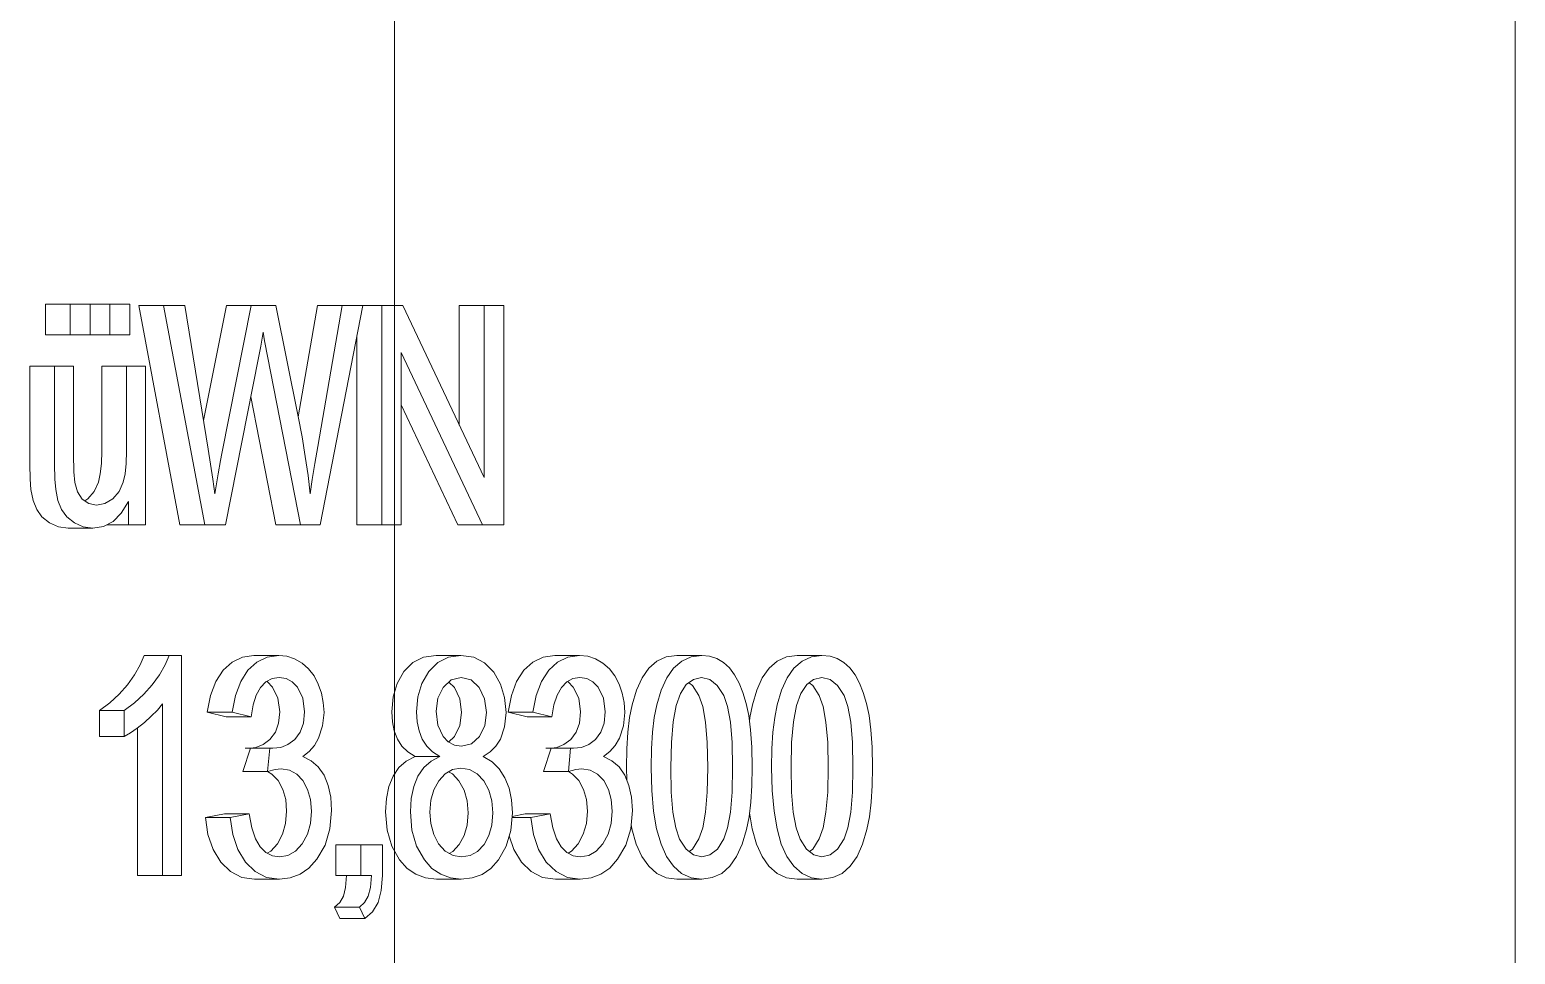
# Model space of a CAD drawing. Header units: metres. Extents: x -0.3 to 19.2, y -7 to 21.5.
# Drawn here: x -0.0027 to 0.1305, y 0.6715 to 0.7544 of the extents above; entities that cross this region are included whole.
import ezdxf

# ---------------------------------------------------------------- set-up
doc = ezdxf.new("R2010")
doc.units = ezdxf.units.M
doc.header["$MEASUREMENT"] = 0
for name, color, linetype in [('C_Schnitt C RB_1_110 Wand Aussen', 7, 'Continuous'), ('C_Schnitt C RB_1_840 Baulinien', 7, 'Continuous'), ('C_Schnitt C RB_1_910 Allgemein Lageplan Höhen', 7, 'Continuous')]:
    doc.layers.add(name, color=color, linetype=linetype)
doc.linetypes.add('Grenze Grundstück', pattern='A,0,[1,415_260415_PP_VA_RB_2_3 Schn C1.Shx,S=0.00031746,R=0,X=0,Y=0],-0.04,0', length=0.04)

msp = doc.modelspace()

# ---------------------------------------------------------------- linework, layer by layer
at = {"layer": 'C_Schnitt C RB_1_110 Wand Aussen', "color": 7, "linetype": 'Continuous', "lineweight": 18, "ltscale": 1000}
msp.add_line((0.13046, 2.67), (0.13046, -0.31), dxfattribs=at)
at = {"layer": 'C_Schnitt C RB_1_840 Baulinien', "color": 86, "linetype": 'Grenze Grundstück', "lineweight": 13, "ltscale": 1000, "true_color": 0x107f01}
msp.add_line((0.02998, -6.95), (0.02998, 5.91), dxfattribs=at)
at = {"layer": 'C_Schnitt C RB_1_910 Allgemein Lageplan Höhen', "color": 7, "linetype": 'Continuous', "lineweight": 13, "ltscale": 1000}
for p, q in [((-0.00129, 0.72975), (-0.00129, 0.72701)), ((-0.00129, 0.72975), (0.00093, 0.72975)), ((0.00271, 0.72975), (0.00093, 0.72975)), ((0.00093, 0.72975), (0.00093, 0.72701)), ((0.00271, 0.72701), (0.00271, 0.72975)), ((0.00271, 0.72975), (0.00446, 0.72975)), ((0.00625, 0.72975), (0.00446, 0.72975)), ((0.00446, 0.72975), (0.00446, 0.72701)), ((0.00625, 0.72701), (0.00625, 0.72975)), ((0.00707, 0.72963), (0.01076, 0.71)), ((0.00707, 0.72963), (0.00929, 0.72963)), ((0.01118, 0.72963), (0.00929, 0.72963)), ((0.00929, 0.72963), (0.01298, 0.71)), ((0.01329, 0.71676), (0.01118, 0.72963)), ((0.01492, 0.72963), (0.01287, 0.71933)), ((0.01715, 0.72963), (0.0145, 0.71638)), ((0.01492, 0.72963), (0.01715, 0.72963)), ((0.01936, 0.72963), (0.01715, 0.72963)), ((0.02135, 0.7197), (0.01936, 0.72963)), ((0.02308, 0.72963), (0.02136, 0.71967)), ((0.02308, 0.72963), (0.0253, 0.72963)), ((0.0253, 0.72963), (0.02312, 0.71702)), ((0.02334, 0.71), (0.02715, 0.72963)), ((0.02715, 0.72963), (0.0253, 0.72963)), ((0.02715, 0.72963), (0.02884, 0.72963)), ((0.03073, 0.72963), (0.02884, 0.72963)), ((0.02884, 0.72963), (0.02884, 0.71)), ((0.03802, 0.71422), (0.03073, 0.72963)), ((0.0358, 0.72963), (0.0358, 0.71892)), ((0.0358, 0.72963), (0.03802, 0.72963)), ((0.03978, 0.72963), (0.03802, 0.72963)), ((0.03802, 0.72963), (0.03802, 0.71422)), ((0.03978, 0.71), (0.03978, 0.72963)), ((0.018, 0.72601), (0.01821, 0.72726)), ((0.01821, 0.72726), (0.01835, 0.72647)), ((-0.00129, 0.72701), (0.00093, 0.72701)), ((0.00093, 0.72701), (0.00271, 0.72701)), ((0.00271, 0.72701), (0.00446, 0.72701)), ((0.00446, 0.72701), (0.00625, 0.72701)), ((0.0178, 0.72496), (0.018, 0.72601)), ((0.01835, 0.72647), (0.01864, 0.72496)), ((0.02662, 0.72692), (0.02662, 0.71)), ((0.01485, 0.71), (0.0178, 0.72496)), ((0.01864, 0.72496), (0.02157, 0.71)), ((0.0306, 0.71), (0.0306, 0.72543)), ((0.0306, 0.72543), (0.03789, 0.71)), ((-0.00271, 0.72422), (-0.00271, 0.71541)), ((-0.00271, 0.72422), (-0.00049, 0.72422)), ((0.00122, 0.72422), (-0.00049, 0.72422)), ((-0.00049, 0.72422), (-0.00049, 0.71541)), ((0.00122, 0.71633), (0.00122, 0.72422)), ((0.00374, 0.72422), (0.00374, 0.7166)), ((0.00374, 0.72422), (0.00596, 0.72422)), ((0.00767, 0.72422), (0.00596, 0.72422)), ((0.00596, 0.72422), (0.00596, 0.7166)), ((0.00767, 0.71), (0.00767, 0.72422)), ((0.01711, 0.72145), (0.01935, 0.71)), ((0.0306, 0.72073), (0.03567, 0.71)), ((0.0217, 0.71788), (0.02135, 0.7197)), ((0.02199, 0.71611), (0.0217, 0.71788)), ((0.00374, 0.7166), (0.00371, 0.71548)), ((0.00596, 0.7166), (0.00593, 0.71548)), ((0.01351, 0.71542), (0.01329, 0.71676)), ((0.02312, 0.71702), (0.02285, 0.71547)), ((-0.00271, 0.71541), (-0.00268, 0.71408)), ((-0.00049, 0.71541), (-0.00046, 0.71408)), ((0.00124, 0.71475), (0.00122, 0.71633)), ((0.00371, 0.71548), (0.00361, 0.71456)), ((0.00593, 0.71548), (0.00584, 0.71456)), ((0.0137, 0.71408), (0.01351, 0.71542)), ((0.01439, 0.71576), (0.01418, 0.71455)), ((0.0145, 0.71638), (0.01439, 0.71576)), ((0.02224, 0.7144), (0.02199, 0.71611)), ((0.02285, 0.71547), (0.02262, 0.71405)), ((-0.00268, 0.71408), (-0.00261, 0.71316)), ((-0.00046, 0.71408), (-0.00038, 0.71316)), ((0.00132, 0.71379), (0.00124, 0.71475)), ((0.00157, 0.71294), (0.00132, 0.71379)), ((0.00346, 0.71382), (0.00308, 0.71297)), ((0.00361, 0.71456), (0.00346, 0.71382)), ((0.00568, 0.71382), (0.0053, 0.71297)), ((0.00584, 0.71456), (0.00568, 0.71382)), ((0.01388, 0.71275), (0.0137, 0.71408)), ((0.01418, 0.71455), (0.01388, 0.71275)), ((0.02243, 0.71275), (0.02224, 0.7144)), ((0.02262, 0.71405), (0.02243, 0.71275)), ((-0.00261, 0.71316), (-0.0024, 0.71218)), ((-0.00038, 0.71316), (-0.00018, 0.71218)), ((0.002, 0.7123), (0.00157, 0.71294)), ((0.00308, 0.71297), (0.00251, 0.71231)), ((0.0053, 0.71297), (0.00473, 0.71231)), ((-0.0024, 0.71218), (-0.00208, 0.71137)), ((-0.00208, 0.71137), (-0.00161, 0.7107)), ((-0.00018, 0.71218), (0.00014, 0.71137)), ((0.00014, 0.71137), (0.00062, 0.7107)), ((0.00258, 0.71189), (0.002, 0.7123)), ((0.00251, 0.71231), (0.00223, 0.71214)), ((0.00329, 0.71175), (0.00258, 0.71189)), ((0.00403, 0.71189), (0.00329, 0.71175)), ((0.00473, 0.71231), (0.00403, 0.71189)), ((0.0055, 0.71103), (0.00614, 0.71209)), ((0.00614, 0.71209), (0.00614, 0.71)), ((-0.00161, 0.7107), (-0.00093, 0.71016)), ((-0.00093, 0.71016), (-0.00013, 0.7098)), ((-0.00013, 0.7098), (0.00073, 0.70968)), ((0.00062, 0.7107), (0.00129, 0.71016)), ((0.00129, 0.71016), (0.00209, 0.7098)), ((0.00209, 0.7098), (0.00295, 0.70968)), ((0.00295, 0.70968), (0.00391, 0.70983)), ((0.00391, 0.70983), (0.00476, 0.71028)), ((0.00423, 0.71), (0.00614, 0.71)), ((0.00476, 0.71028), (0.0055, 0.71103)), ((0.00614, 0.71), (0.00767, 0.71)), ((0.01076, 0.71), (0.01298, 0.71)), ((0.01298, 0.71), (0.01485, 0.71)), ((0.01935, 0.71), (0.02157, 0.71)), ((0.02157, 0.71), (0.02334, 0.71)), ((0.02662, 0.71), (0.02884, 0.71)), ((0.02884, 0.71), (0.0306, 0.71)), ((0.03567, 0.71), (0.03789, 0.71)), ((0.03789, 0.71), (0.03978, 0.71)), ((0.00073, 0.70968), (0.00295, 0.70968)), ((0.00756, 0.69829), (0.0072, 0.69743)), ((0.00756, 0.69829), (0.00979, 0.69829)), ((0.00979, 0.69829), (0.00942, 0.69743)), ((0.01089, 0.69829), (0.00979, 0.69829)), ((0.01089, 0.67857), (0.01089, 0.69829)), ((0.01635, 0.69814), (0.01543, 0.69769)), ((0.01739, 0.69829), (0.01635, 0.69814)), ((0.01739, 0.69829), (0.01961, 0.69829)), ((0.01857, 0.69814), (0.01765, 0.69769)), ((0.01961, 0.69829), (0.01857, 0.69814)), ((0.02035, 0.69821), (0.01961, 0.69829)), ((0.02104, 0.69798), (0.02035, 0.69821)), ((0.0217, 0.6976), (0.02104, 0.69798)), ((0.0326, 0.69812), (0.03164, 0.69764)), ((0.03373, 0.69829), (0.0326, 0.69812)), ((0.03373, 0.69829), (0.03595, 0.69829)), ((0.03483, 0.69812), (0.03386, 0.69764)), ((0.03595, 0.69829), (0.03483, 0.69812)), ((0.03709, 0.69812), (0.03595, 0.69829)), ((0.03806, 0.69762), (0.03709, 0.69812)), ((0.04331, 0.69814), (0.04239, 0.69769)), ((0.04435, 0.69829), (0.04331, 0.69814)), ((0.04435, 0.69829), (0.04657, 0.69829)), ((0.04553, 0.69814), (0.04461, 0.69769)), ((0.04657, 0.69829), (0.04553, 0.69814)), ((0.04731, 0.69821), (0.04657, 0.69829)), ((0.048, 0.69798), (0.04731, 0.69821)), ((0.04866, 0.6976), (0.048, 0.69798)), ((0.05435, 0.69816), (0.05351, 0.69777)), ((0.0553, 0.69829), (0.05435, 0.69816)), ((0.0553, 0.69829), (0.05753, 0.69829)), ((0.05657, 0.69816), (0.05574, 0.69777)), ((0.05753, 0.69829), (0.05657, 0.69816)), ((0.05824, 0.69821), (0.05753, 0.69829)), ((0.05889, 0.698), (0.05824, 0.69821)), ((0.05949, 0.69765), (0.05889, 0.698)), ((0.06514, 0.69816), (0.0643, 0.69777)), ((0.06609, 0.69829), (0.06514, 0.69816)), ((0.06609, 0.69829), (0.06831, 0.69829)), ((0.06736, 0.69816), (0.06652, 0.69777)), ((0.06831, 0.69829), (0.06736, 0.69816)), ((0.06903, 0.69821), (0.06831, 0.69829)), ((0.06968, 0.698), (0.06903, 0.69821)), ((0.07027, 0.69765), (0.06968, 0.698)), ((0.00669, 0.69655), (0.00605, 0.69566)), ((0.0072, 0.69743), (0.00669, 0.69655)), ((0.00892, 0.69655), (0.00827, 0.69566)), ((0.00942, 0.69743), (0.00892, 0.69655)), ((0.01463, 0.69695), (0.01398, 0.69594)), ((0.01543, 0.69769), (0.01463, 0.69695)), ((0.01685, 0.69695), (0.0162, 0.69594)), ((0.01765, 0.69769), (0.01685, 0.69695)), ((0.02229, 0.69708), (0.0217, 0.6976)), ((0.02278, 0.69645), (0.02229, 0.69708)), ((0.03083, 0.69683), (0.03023, 0.69578)), ((0.03164, 0.69764), (0.03083, 0.69683)), ((0.03306, 0.69683), (0.03245, 0.69578)), ((0.03386, 0.69764), (0.03306, 0.69683)), ((0.03888, 0.69679), (0.03806, 0.69762)), ((0.0395, 0.69572), (0.03888, 0.69679)), ((0.04159, 0.69695), (0.04094, 0.69594)), ((0.04239, 0.69769), (0.04159, 0.69695)), ((0.04381, 0.69695), (0.04316, 0.69594)), ((0.04461, 0.69769), (0.04381, 0.69695)), ((0.04925, 0.69708), (0.04866, 0.6976)), ((0.04974, 0.69645), (0.04925, 0.69708)), ((0.05279, 0.69713), (0.05218, 0.69626)), ((0.05351, 0.69777), (0.05279, 0.69713)), ((0.05501, 0.69713), (0.0544, 0.69626)), ((0.05574, 0.69777), (0.05501, 0.69713)), ((0.06002, 0.69716), (0.05949, 0.69765)), ((0.06048, 0.69655), (0.06002, 0.69716)), ((0.06088, 0.69581), (0.06048, 0.69655)), ((0.06358, 0.69713), (0.06296, 0.69626)), ((0.0643, 0.69777), (0.06358, 0.69713)), ((0.0658, 0.69713), (0.06519, 0.69626)), ((0.06652, 0.69777), (0.0658, 0.69713)), ((0.0708, 0.69716), (0.07027, 0.69765)), ((0.07127, 0.69655), (0.0708, 0.69716)), ((0.07167, 0.69581), (0.07127, 0.69655)), ((0.00605, 0.69566), (0.0053, 0.6948)), ((0.00827, 0.69566), (0.00752, 0.6948)), ((0.01398, 0.69594), (0.01351, 0.69469)), ((0.0162, 0.69594), (0.01573, 0.69469)), ((0.0176, 0.69473), (0.01799, 0.69542)), ((0.01799, 0.69542), (0.01847, 0.69591)), ((0.01847, 0.69591), (0.01902, 0.69621)), ((0.01854, 0.69595), (0.0186, 0.69592)), ((0.0186, 0.69592), (0.01906, 0.69543)), ((0.01902, 0.69621), (0.01965, 0.6963)), ((0.01906, 0.69543), (0.01954, 0.69445)), ((0.01965, 0.6963), (0.02027, 0.69621)), ((0.02027, 0.69621), (0.02082, 0.69592)), ((0.02082, 0.69592), (0.02128, 0.69543)), ((0.02128, 0.69543), (0.02176, 0.69445)), ((0.02316, 0.69571), (0.02278, 0.69645)), ((0.02345, 0.6949), (0.02316, 0.69571)), ((0.03023, 0.69578), (0.02986, 0.69458)), ((0.03245, 0.69578), (0.03209, 0.69458)), ((0.03387, 0.69445), (0.03435, 0.69542)), ((0.03435, 0.69542), (0.03508, 0.69608)), ((0.03485, 0.69588), (0.03536, 0.6954)), ((0.03508, 0.69608), (0.03597, 0.6963)), ((0.03536, 0.6954), (0.03585, 0.69439)), ((0.03597, 0.6963), (0.03686, 0.69608)), ((0.03686, 0.69608), (0.03759, 0.6954)), ((0.03759, 0.6954), (0.03807, 0.69439)), ((0.03986, 0.69451), (0.0395, 0.69572)), ((0.04094, 0.69594), (0.04047, 0.69469)), ((0.04316, 0.69594), (0.04269, 0.69469)), ((0.04456, 0.69473), (0.04495, 0.69542)), ((0.04495, 0.69542), (0.04543, 0.69591)), ((0.04543, 0.69591), (0.04598, 0.69621)), ((0.0455, 0.69595), (0.04556, 0.69592)), ((0.04556, 0.69592), (0.04602, 0.69543)), ((0.04598, 0.69621), (0.04661, 0.6963)), ((0.04602, 0.69543), (0.0465, 0.69445)), ((0.04661, 0.6963), (0.04724, 0.69621)), ((0.04724, 0.69621), (0.04778, 0.69592)), ((0.04778, 0.69592), (0.04825, 0.69543)), ((0.04825, 0.69543), (0.04872, 0.69445)), ((0.05013, 0.69571), (0.04974, 0.69645)), ((0.05041, 0.6949), (0.05013, 0.69571)), ((0.05168, 0.69517), (0.05128, 0.69386)), ((0.05218, 0.69626), (0.05168, 0.69517)), ((0.0539, 0.69517), (0.05351, 0.69386)), ((0.0544, 0.69626), (0.0539, 0.69517)), ((0.05563, 0.69488), (0.05615, 0.69567)), ((0.05615, 0.69567), (0.05678, 0.69613)), ((0.05638, 0.69584), (0.0567, 0.69558)), ((0.0567, 0.69558), (0.05728, 0.6947)), ((0.05678, 0.69613), (0.05751, 0.69629)), ((0.05751, 0.69629), (0.05826, 0.69611)), ((0.05826, 0.69611), (0.05892, 0.69558)), ((0.05892, 0.69558), (0.0595, 0.6947)), ((0.06122, 0.69496), (0.06088, 0.69581)), ((0.06246, 0.69517), (0.06207, 0.69386)), ((0.06296, 0.69626), (0.06246, 0.69517)), ((0.06469, 0.69517), (0.06429, 0.69386)), ((0.06519, 0.69626), (0.06469, 0.69517)), ((0.06642, 0.69488), (0.06694, 0.69567)), ((0.06694, 0.69567), (0.06756, 0.69613)), ((0.06717, 0.69584), (0.06749, 0.69558)), ((0.06749, 0.69558), (0.06806, 0.6947)), ((0.06756, 0.69613), (0.06829, 0.69629)), ((0.06829, 0.69629), (0.06905, 0.69611)), ((0.06905, 0.69611), (0.06971, 0.69558)), ((0.06971, 0.69558), (0.07029, 0.6947)), ((0.07201, 0.69496), (0.07167, 0.69581)), ((0.00446, 0.69404), (0.00355, 0.69336)), ((0.0053, 0.6948), (0.00446, 0.69404)), ((0.00668, 0.69404), (0.00577, 0.69336)), ((0.00752, 0.6948), (0.00668, 0.69404)), ((0.00873, 0.69338), (0.00918, 0.69393)), ((0.00918, 0.69393), (0.00918, 0.67857)), ((0.01351, 0.69469), (0.01321, 0.6932)), ((0.01573, 0.69469), (0.01543, 0.6932)), ((0.01714, 0.69277), (0.01731, 0.69385)), ((0.01731, 0.69385), (0.0176, 0.69473)), ((0.01954, 0.69445), (0.0197, 0.69324)), ((0.02176, 0.69445), (0.02192, 0.69324)), ((0.02361, 0.69406), (0.02345, 0.6949)), ((0.02367, 0.69318), (0.02361, 0.69406)), ((0.02986, 0.69458), (0.02974, 0.69322)), ((0.03209, 0.69458), (0.03197, 0.69322)), ((0.03371, 0.6933), (0.03387, 0.69445)), ((0.03585, 0.69439), (0.03601, 0.69317)), ((0.03807, 0.69439), (0.03824, 0.69317)), ((0.03999, 0.69316), (0.03986, 0.69451)), ((0.04047, 0.69469), (0.04017, 0.6932)), ((0.04269, 0.69469), (0.04239, 0.6932)), ((0.0441, 0.69277), (0.04428, 0.69385)), ((0.04428, 0.69385), (0.04456, 0.69473)), ((0.0465, 0.69445), (0.04666, 0.69324)), ((0.04872, 0.69445), (0.04888, 0.69324)), ((0.05058, 0.69406), (0.05041, 0.6949)), ((0.05063, 0.69318), (0.05058, 0.69406)), ((0.05128, 0.69386), (0.05106, 0.69271)), ((0.05351, 0.69386), (0.05328, 0.69271)), ((0.05525, 0.6938), (0.05563, 0.69488)), ((0.05728, 0.6947), (0.05763, 0.6937)), ((0.0595, 0.6947), (0.05985, 0.6937)), ((0.06151, 0.69398), (0.06122, 0.69496)), ((0.06174, 0.69289), (0.06151, 0.69398)), ((0.06207, 0.69386), (0.06185, 0.69271)), ((0.06429, 0.69386), (0.06407, 0.69271)), ((0.06603, 0.6938), (0.06642, 0.69488)), ((0.06806, 0.6947), (0.06841, 0.6937)), ((0.07029, 0.6947), (0.07064, 0.6937)), ((0.07229, 0.69398), (0.07201, 0.69496)), ((0.07253, 0.69289), (0.07229, 0.69398)), ((0.00355, 0.69336), (0.00355, 0.69103)), ((0.00355, 0.69336), (0.00577, 0.69336)), ((0.00577, 0.69336), (0.00577, 0.69103)), ((0.00757, 0.69227), (0.00819, 0.69283)), ((0.00819, 0.69283), (0.00873, 0.69338)), ((0.01321, 0.6932), (0.01491, 0.69277)), ((0.01321, 0.6932), (0.01543, 0.6932)), ((0.01491, 0.69277), (0.01714, 0.69277)), ((0.01543, 0.6932), (0.01714, 0.69277)), ((0.0197, 0.69324), (0.0196, 0.69222)), ((0.02192, 0.69324), (0.02182, 0.69222)), ((0.02355, 0.69197), (0.02367, 0.69318)), ((0.02974, 0.69322), (0.0298, 0.69232)), ((0.03197, 0.69322), (0.03202, 0.69232)), ((0.03387, 0.69204), (0.03371, 0.6933)), ((0.03601, 0.69317), (0.03586, 0.692)), ((0.03824, 0.69317), (0.03808, 0.692)), ((0.03986, 0.69188), (0.03999, 0.69316)), ((0.04017, 0.6932), (0.04188, 0.69277)), ((0.04017, 0.6932), (0.04239, 0.6932)), ((0.04188, 0.69277), (0.0441, 0.69277)), ((0.04239, 0.6932), (0.0441, 0.69277)), ((0.04666, 0.69324), (0.04656, 0.69222)), ((0.04888, 0.69324), (0.04878, 0.69222)), ((0.05051, 0.69197), (0.05063, 0.69318)), ((0.05106, 0.69271), (0.0509, 0.6914)), ((0.05328, 0.69271), (0.05313, 0.6914)), ((0.05497, 0.69233), (0.05525, 0.6938)), ((0.05763, 0.6937), (0.05788, 0.69229)), ((0.05985, 0.6937), (0.0601, 0.69229)), ((0.06191, 0.69161), (0.06174, 0.69289)), ((0.06185, 0.69271), (0.06181, 0.69239)), ((0.06407, 0.69271), (0.06391, 0.6914)), ((0.06576, 0.69233), (0.06603, 0.6938)), ((0.06841, 0.6937), (0.06866, 0.69229)), ((0.07064, 0.6937), (0.07089, 0.69229)), ((0.0727, 0.69161), (0.07253, 0.69289)), ((0.00577, 0.69103), (0.00632, 0.69135)), ((0.00632, 0.69135), (0.00692, 0.69176)), ((0.00692, 0.69176), (0.00757, 0.69227)), ((0.00696, 0.69179), (0.00696, 0.67857)), ((0.01931, 0.69139), (0.01882, 0.69076)), ((0.0196, 0.69222), (0.01931, 0.69139)), ((0.02153, 0.69139), (0.02105, 0.69076)), ((0.02182, 0.69222), (0.02153, 0.69139)), ((0.02319, 0.69087), (0.02355, 0.69197)), ((0.0298, 0.69232), (0.02997, 0.69151)), ((0.02997, 0.69151), (0.03026, 0.69079)), ((0.03202, 0.69232), (0.03219, 0.69151)), ((0.03219, 0.69151), (0.03248, 0.69079)), ((0.03434, 0.69103), (0.03387, 0.69204)), ((0.03586, 0.692), (0.03538, 0.69102)), ((0.03808, 0.692), (0.03761, 0.69102)), ((0.03948, 0.69078), (0.03986, 0.69188)), ((0.04627, 0.69139), (0.04579, 0.69076)), ((0.04656, 0.69222), (0.04627, 0.69139)), ((0.04849, 0.69139), (0.04801, 0.69076)), ((0.04878, 0.69222), (0.04849, 0.69139)), ((0.05015, 0.69087), (0.05051, 0.69197)), ((0.0509, 0.6914), (0.05081, 0.68991)), ((0.05313, 0.6914), (0.05303, 0.68991)), ((0.05481, 0.69048), (0.05497, 0.69233)), ((0.05788, 0.69229), (0.05803, 0.69048)), ((0.0601, 0.69229), (0.06025, 0.69048)), ((0.06202, 0.69007), (0.06191, 0.69161)), ((0.06391, 0.6914), (0.06382, 0.68991)), ((0.06559, 0.69048), (0.06576, 0.69233)), ((0.06866, 0.69229), (0.06882, 0.69048)), ((0.07089, 0.69229), (0.07104, 0.69048)), ((0.0728, 0.69007), (0.0727, 0.69161)), ((0.00355, 0.69103), (0.00577, 0.69103)), ((0.01707, 0.68998), (0.0164, 0.68787)), ((0.01659, 0.68998), (0.01707, 0.68998)), ((0.01757, 0.69004), (0.01707, 0.68998)), ((0.01707, 0.68998), (0.01881, 0.68998)), ((0.01822, 0.69031), (0.01757, 0.69004)), ((0.01882, 0.69076), (0.01822, 0.69031)), ((0.01881, 0.68998), (0.01862, 0.68787)), ((0.01909, 0.68996), (0.01881, 0.68998)), ((0.01979, 0.69004), (0.01909, 0.68996)), ((0.02044, 0.69031), (0.01979, 0.69004)), ((0.02105, 0.69076), (0.02044, 0.69031)), ((0.02234, 0.68966), (0.02281, 0.69022)), ((0.02281, 0.69022), (0.02319, 0.69087)), ((0.03026, 0.69079), (0.03066, 0.69016)), ((0.03066, 0.69016), (0.03118, 0.68964)), ((0.03248, 0.69079), (0.03288, 0.69016)), ((0.03288, 0.69016), (0.0334, 0.68964)), ((0.03481, 0.69054), (0.03434, 0.69103)), ((0.03536, 0.69024), (0.03481, 0.69054)), ((0.03538, 0.69102), (0.03484, 0.69052)), ((0.03599, 0.69014), (0.03536, 0.69024)), ((0.03689, 0.69036), (0.03599, 0.69014)), ((0.03761, 0.69102), (0.03689, 0.69036)), ((0.03857, 0.68964), (0.03908, 0.69016)), ((0.03908, 0.69016), (0.03948, 0.69078)), ((0.04404, 0.68998), (0.04336, 0.68787)), ((0.04355, 0.68998), (0.04404, 0.68998)), ((0.04453, 0.69004), (0.04404, 0.68998)), ((0.04404, 0.68998), (0.04577, 0.68998)), ((0.04518, 0.69031), (0.04453, 0.69004)), ((0.04579, 0.69076), (0.04518, 0.69031)), ((0.04577, 0.68998), (0.04558, 0.68787)), ((0.04605, 0.68996), (0.04577, 0.68998)), ((0.04675, 0.69004), (0.04605, 0.68996)), ((0.0474, 0.69031), (0.04675, 0.69004)), ((0.04801, 0.69076), (0.0474, 0.69031)), ((0.0493, 0.68966), (0.04978, 0.69022)), ((0.04978, 0.69022), (0.05015, 0.69087)), ((0.05081, 0.68991), (0.05078, 0.68825)), ((0.05303, 0.68991), (0.053, 0.68825)), ((0.05475, 0.68825), (0.05481, 0.69048)), ((0.05803, 0.69048), (0.05808, 0.68825)), ((0.06025, 0.69048), (0.0603, 0.68825)), ((0.06205, 0.68825), (0.06202, 0.69007)), ((0.06382, 0.68991), (0.06379, 0.68825)), ((0.06554, 0.68825), (0.06559, 0.69048)), ((0.06882, 0.69048), (0.06887, 0.68825)), ((0.07104, 0.69048), (0.07109, 0.68825)), ((0.07284, 0.68825), (0.0728, 0.69007)), ((0.02176, 0.68921), (0.02234, 0.68966)), ((0.02252, 0.68884), (0.02176, 0.68921)), ((0.02315, 0.68829), (0.02252, 0.68884)), ((0.03105, 0.68881), (0.03039, 0.68823)), ((0.03183, 0.68922), (0.03105, 0.68881)), ((0.03118, 0.68964), (0.03183, 0.68922)), ((0.03183, 0.68922), (0.03405, 0.68922)), ((0.03327, 0.68881), (0.03262, 0.68823)), ((0.03405, 0.68922), (0.03327, 0.68881)), ((0.0334, 0.68964), (0.03405, 0.68922)), ((0.03794, 0.68922), (0.03857, 0.68964)), ((0.03873, 0.68875), (0.03794, 0.68922)), ((0.03938, 0.68811), (0.03873, 0.68875)), ((0.04872, 0.68921), (0.0493, 0.68966)), ((0.04948, 0.68884), (0.04872, 0.68921)), ((0.05012, 0.68829), (0.04948, 0.68884)), ((0.0164, 0.68787), (0.01862, 0.68787)), ((0.01861, 0.68787), (0.019, 0.68765)), ((0.01862, 0.68787), (0.01928, 0.68807)), ((0.019, 0.68765), (0.01955, 0.68706)), ((0.01928, 0.68807), (0.01983, 0.68813)), ((0.01983, 0.68813), (0.02057, 0.68801)), ((0.02057, 0.68801), (0.02122, 0.68765)), ((0.02122, 0.68765), (0.02178, 0.68706)), ((0.02367, 0.68754), (0.02315, 0.68829)), ((0.02405, 0.68662), (0.02367, 0.68754)), ((0.02987, 0.68746), (0.02949, 0.68653)), ((0.03039, 0.68823), (0.02987, 0.68746)), ((0.03209, 0.68746), (0.03171, 0.68653)), ((0.03262, 0.68823), (0.03209, 0.68746)), ((0.03395, 0.68705), (0.03452, 0.68767)), ((0.03452, 0.68767), (0.03519, 0.68805)), ((0.03484, 0.68785), (0.03518, 0.68767)), ((0.03518, 0.68767), (0.03577, 0.68704)), ((0.03519, 0.68805), (0.03594, 0.68817)), ((0.03594, 0.68817), (0.03672, 0.68805)), ((0.03672, 0.68805), (0.0374, 0.68767)), ((0.0374, 0.68767), (0.03799, 0.68704)), ((0.03989, 0.68732), (0.03938, 0.68811)), ((0.04026, 0.68639), (0.03989, 0.68732)), ((0.04336, 0.68787), (0.04558, 0.68787)), ((0.04558, 0.68787), (0.04625, 0.68807)), ((0.04558, 0.68787), (0.04596, 0.68765)), ((0.04596, 0.68765), (0.04652, 0.68706)), ((0.04625, 0.68807), (0.04679, 0.68813)), ((0.04679, 0.68813), (0.04753, 0.68801)), ((0.04753, 0.68801), (0.04818, 0.68765)), ((0.04818, 0.68765), (0.04874, 0.68706)), ((0.05063, 0.68754), (0.05012, 0.68829)), ((0.05101, 0.68662), (0.05063, 0.68754)), ((0.05078, 0.68825), (0.05081, 0.68711)), ((0.053, 0.68825), (0.05305, 0.68617)), ((0.0548, 0.68604), (0.05475, 0.68825)), ((0.05808, 0.68825), (0.05803, 0.68604)), ((0.0603, 0.68825), (0.06025, 0.68604)), ((0.06202, 0.68661), (0.06205, 0.68825)), ((0.06379, 0.68825), (0.06384, 0.68617)), ((0.06559, 0.68604), (0.06554, 0.68825)), ((0.06887, 0.68825), (0.06882, 0.68604)), ((0.07109, 0.68825), (0.07104, 0.68604)), ((0.07281, 0.68661), (0.07284, 0.68825)), ((0.01955, 0.68706), (0.01998, 0.68627)), ((0.01998, 0.68627), (0.02024, 0.68536)), ((0.02178, 0.68706), (0.0222, 0.68627)), ((0.0222, 0.68627), (0.02246, 0.68536)), ((0.02428, 0.68557), (0.02405, 0.68662)), ((0.02949, 0.68653), (0.02926, 0.68546)), ((0.03171, 0.68653), (0.03148, 0.68546)), ((0.03325, 0.6853), (0.03351, 0.68624)), ((0.03351, 0.68624), (0.03395, 0.68705)), ((0.03577, 0.68704), (0.03623, 0.68621)), ((0.03623, 0.68621), (0.0365, 0.68525)), ((0.03799, 0.68704), (0.03845, 0.68621)), ((0.03845, 0.68621), (0.03872, 0.68525)), ((0.04048, 0.68534), (0.04026, 0.68639)), ((0.04652, 0.68706), (0.04694, 0.68627)), ((0.04694, 0.68627), (0.0472, 0.68536)), ((0.04874, 0.68706), (0.04916, 0.68627)), ((0.04916, 0.68627), (0.04942, 0.68536)), ((0.05124, 0.68557), (0.05101, 0.68662)), ((0.05305, 0.68617), (0.05322, 0.68432)), ((0.05495, 0.68423), (0.0548, 0.68604)), ((0.05803, 0.68604), (0.05788, 0.68424)), ((0.06025, 0.68604), (0.0601, 0.68424)), ((0.06193, 0.68513), (0.06202, 0.68661)), ((0.06384, 0.68617), (0.06401, 0.68432)), ((0.06574, 0.68423), (0.06559, 0.68604)), ((0.06882, 0.68604), (0.06866, 0.68424)), ((0.07104, 0.68604), (0.07089, 0.68424)), ((0.07271, 0.68513), (0.07281, 0.68661)), ((0.02024, 0.68536), (0.02032, 0.68432)), ((0.02246, 0.68536), (0.02254, 0.68432)), ((0.02435, 0.68437), (0.02428, 0.68557)), ((0.02926, 0.68546), (0.02918, 0.68425)), ((0.03148, 0.68546), (0.03141, 0.68425)), ((0.03316, 0.68424), (0.03325, 0.6853)), ((0.0365, 0.68525), (0.03659, 0.68416)), ((0.03872, 0.68525), (0.03881, 0.68416)), ((0.04056, 0.68418), (0.04048, 0.68534)), ((0.0472, 0.68536), (0.04728, 0.68432)), ((0.04942, 0.68536), (0.04951, 0.68432)), ((0.05131, 0.68437), (0.05124, 0.68557)), ((0.06177, 0.68382), (0.06193, 0.68513)), ((0.07256, 0.68382), (0.07271, 0.68513)), ((0.01474, 0.68408), (0.01304, 0.68375)), ((0.01304, 0.68375), (0.01327, 0.68222)), ((0.01304, 0.68375), (0.01526, 0.68375)), ((0.01474, 0.68408), (0.01697, 0.68408)), ((0.01697, 0.68408), (0.01526, 0.68375)), ((0.01526, 0.68375), (0.01549, 0.68222)), ((0.01721, 0.68284), (0.01697, 0.68408)), ((0.02023, 0.68322), (0.01995, 0.68225)), ((0.02032, 0.68432), (0.02023, 0.68322)), ((0.02245, 0.68322), (0.02218, 0.68225)), ((0.02254, 0.68432), (0.02245, 0.68322)), ((0.0242, 0.68274), (0.02435, 0.68437)), ((0.02918, 0.68425), (0.02933, 0.68263)), ((0.03141, 0.68425), (0.03155, 0.68263)), ((0.03325, 0.68322), (0.03316, 0.68424)), ((0.03351, 0.68224), (0.03325, 0.68322)), ((0.03659, 0.68416), (0.0365, 0.68308)), ((0.03881, 0.68416), (0.03872, 0.68308)), ((0.04042, 0.68259), (0.04056, 0.68418)), ((0.04052, 0.68375), (0.04222, 0.68375)), ((0.0417, 0.68408), (0.04053, 0.68385)), ((0.0417, 0.68408), (0.04393, 0.68408)), ((0.04393, 0.68408), (0.04222, 0.68375)), ((0.04222, 0.68375), (0.04245, 0.68222)), ((0.04417, 0.68284), (0.04393, 0.68408)), ((0.04719, 0.68322), (0.04691, 0.68225)), ((0.04728, 0.68432), (0.04719, 0.68322)), ((0.04941, 0.68322), (0.04914, 0.68225)), ((0.04951, 0.68432), (0.04941, 0.68322)), ((0.05117, 0.68274), (0.05131, 0.68437)), ((0.05322, 0.68432), (0.05349, 0.68273)), ((0.0552, 0.68282), (0.05495, 0.68423)), ((0.05788, 0.68424), (0.05763, 0.68283)), ((0.0601, 0.68424), (0.05985, 0.68283)), ((0.06155, 0.68268), (0.06177, 0.68382)), ((0.06181, 0.68416), (0.06206, 0.68273)), ((0.06401, 0.68432), (0.06428, 0.68273)), ((0.06599, 0.68282), (0.06574, 0.68423)), ((0.06866, 0.68424), (0.06841, 0.68283)), ((0.07089, 0.68424), (0.07064, 0.68283)), ((0.07234, 0.68268), (0.07256, 0.68382)), ((0.01327, 0.68222), (0.01373, 0.68089)), ((0.01549, 0.68222), (0.01595, 0.68089)), ((0.01754, 0.68185), (0.01721, 0.68284)), ((0.01796, 0.68112), (0.01754, 0.68185)), ((0.01995, 0.68225), (0.01949, 0.6814)), ((0.02218, 0.68225), (0.02171, 0.6814)), ((0.02376, 0.68129), (0.0242, 0.68274)), ((0.02933, 0.68263), (0.02974, 0.6812)), ((0.03155, 0.68263), (0.03197, 0.6812)), ((0.03393, 0.68139), (0.03351, 0.68224)), ((0.03624, 0.68214), (0.0358, 0.68133)), ((0.0365, 0.68308), (0.03624, 0.68214)), ((0.03846, 0.68214), (0.03802, 0.68133)), ((0.03872, 0.68308), (0.03846, 0.68214)), ((0.04, 0.68118), (0.04042, 0.68259)), ((0.04027, 0.6821), (0.04069, 0.68089)), ((0.04245, 0.68222), (0.04291, 0.68089)), ((0.0445, 0.68185), (0.04417, 0.68284)), ((0.04493, 0.68112), (0.0445, 0.68185)), ((0.04691, 0.68225), (0.04645, 0.6814)), ((0.04914, 0.68225), (0.04868, 0.6814)), ((0.05072, 0.68129), (0.05117, 0.68274)), ((0.0512, 0.68313), (0.05127, 0.68273)), ((0.05127, 0.68273), (0.05166, 0.68138)), ((0.05349, 0.68273), (0.05388, 0.68138)), ((0.05555, 0.68182), (0.0552, 0.68282)), ((0.05763, 0.68283), (0.05728, 0.68183)), ((0.05985, 0.68283), (0.0595, 0.68183)), ((0.06116, 0.68137), (0.06155, 0.68268)), ((0.06206, 0.68273), (0.06244, 0.68138)), ((0.06428, 0.68273), (0.06466, 0.68138)), ((0.06634, 0.68182), (0.06599, 0.68282)), ((0.06841, 0.68283), (0.06806, 0.68183)), ((0.07064, 0.68283), (0.07029, 0.68183)), ((0.07195, 0.68137), (0.07234, 0.68268)), ((0.01373, 0.68089), (0.01442, 0.67976)), ((0.01595, 0.68089), (0.01664, 0.67976)), ((0.01847, 0.68062), (0.01796, 0.68112)), ((0.01904, 0.68032), (0.01847, 0.68062)), ((0.0189, 0.68074), (0.01858, 0.68056)), ((0.01949, 0.6814), (0.0189, 0.68074)), ((0.02112, 0.68074), (0.02044, 0.68035)), ((0.02171, 0.6814), (0.02112, 0.68074)), ((0.02303, 0.68001), (0.02376, 0.68129)), ((0.02473, 0.68132), (0.02473, 0.67857)), ((0.02473, 0.68132), (0.02696, 0.68132)), ((0.0289, 0.68132), (0.02696, 0.68132)), ((0.02696, 0.68132), (0.02696, 0.67857)), ((0.0289, 0.67857), (0.0289, 0.68132)), ((0.02974, 0.6812), (0.03044, 0.67996)), ((0.03197, 0.6812), (0.03267, 0.67996)), ((0.03453, 0.68075), (0.03393, 0.68139)), ((0.03524, 0.68035), (0.03453, 0.68075)), ((0.03522, 0.68071), (0.0349, 0.68054)), ((0.0358, 0.68133), (0.03522, 0.68071)), ((0.03744, 0.68071), (0.03677, 0.68034)), ((0.03802, 0.68133), (0.03744, 0.68071)), ((0.0393, 0.67995), (0.04, 0.68118)), ((0.04069, 0.68089), (0.04138, 0.67976)), ((0.04291, 0.68089), (0.0436, 0.67976)), ((0.04543, 0.68062), (0.04493, 0.68112)), ((0.046, 0.68032), (0.04543, 0.68062)), ((0.04586, 0.68074), (0.04555, 0.68056)), ((0.04645, 0.6814), (0.04586, 0.68074)), ((0.04808, 0.68074), (0.04741, 0.68035)), ((0.04868, 0.6814), (0.04808, 0.68074)), ((0.04999, 0.68001), (0.05072, 0.68129)), ((0.05166, 0.68138), (0.05215, 0.68027)), ((0.05388, 0.68138), (0.05437, 0.68027)), ((0.05613, 0.68093), (0.05555, 0.68182)), ((0.05678, 0.6804), (0.05613, 0.68093)), ((0.0567, 0.68093), (0.05641, 0.6807)), ((0.05728, 0.68183), (0.0567, 0.68093)), ((0.05893, 0.68093), (0.05827, 0.6804)), ((0.0595, 0.68183), (0.05893, 0.68093)), ((0.06066, 0.68027), (0.06116, 0.68137)), ((0.06244, 0.68138), (0.06294, 0.68027)), ((0.06466, 0.68138), (0.06516, 0.68027)), ((0.06691, 0.68093), (0.06634, 0.68182)), ((0.06757, 0.6804), (0.06691, 0.68093)), ((0.06749, 0.68093), (0.0672, 0.6807)), ((0.06806, 0.68183), (0.06749, 0.68093)), ((0.06971, 0.68093), (0.06905, 0.6804)), ((0.07029, 0.68183), (0.06971, 0.68093)), ((0.07145, 0.68027), (0.07195, 0.68137)), ((0.01442, 0.67976), (0.01529, 0.67891)), ((0.01664, 0.67976), (0.01751, 0.67891)), ((0.01968, 0.68022), (0.01904, 0.68032)), ((0.02044, 0.68035), (0.01968, 0.68022)), ((0.02153, 0.67867), (0.02232, 0.67923)), ((0.02232, 0.67923), (0.02303, 0.68001)), ((0.03044, 0.67996), (0.03112, 0.6792)), ((0.03112, 0.6792), (0.0319, 0.67867)), ((0.03267, 0.67996), (0.03335, 0.6792)), ((0.03335, 0.6792), (0.03413, 0.67867)), ((0.036, 0.68022), (0.03524, 0.68035)), ((0.03677, 0.68034), (0.036, 0.68022)), ((0.03784, 0.67866), (0.03862, 0.6792)), ((0.03862, 0.6792), (0.0393, 0.67995)), ((0.04138, 0.67976), (0.04225, 0.67891)), ((0.0436, 0.67976), (0.04447, 0.67891)), ((0.04664, 0.68022), (0.046, 0.68032)), ((0.04741, 0.68035), (0.04664, 0.68022)), ((0.04849, 0.67867), (0.04928, 0.67923)), ((0.04928, 0.67923), (0.04999, 0.68001)), ((0.05215, 0.68027), (0.05278, 0.67938)), ((0.05278, 0.67938), (0.05351, 0.67875)), ((0.05437, 0.68027), (0.055, 0.67938)), ((0.055, 0.67938), (0.05573, 0.67875)), ((0.05753, 0.68022), (0.05678, 0.6804)), ((0.05827, 0.6804), (0.05753, 0.68022)), ((0.05933, 0.67875), (0.06005, 0.67939)), ((0.06005, 0.67939), (0.06066, 0.68027)), ((0.06294, 0.68027), (0.06356, 0.67938)), ((0.06356, 0.67938), (0.0643, 0.67875)), ((0.06516, 0.68027), (0.06579, 0.67938)), ((0.06579, 0.67938), (0.06652, 0.67875)), ((0.06831, 0.68022), (0.06757, 0.6804)), ((0.06905, 0.6804), (0.06831, 0.68022)), ((0.07011, 0.67875), (0.07084, 0.67939)), ((0.07084, 0.67939), (0.07145, 0.68027)), ((0.00696, 0.67857), (0.00918, 0.67857)), ((0.00918, 0.67857), (0.01089, 0.67857)), ((0.01529, 0.67891), (0.0163, 0.67839)), ((0.0163, 0.67839), (0.01745, 0.67822)), ((0.01745, 0.67822), (0.01967, 0.67822)), ((0.01751, 0.67891), (0.01852, 0.67839)), ((0.01852, 0.67839), (0.01967, 0.67822)), ((0.01967, 0.67822), (0.02064, 0.67834)), ((0.02064, 0.67834), (0.02153, 0.67867)), ((0.02473, 0.67857), (0.02696, 0.67857)), ((0.0257, 0.67857), (0.02561, 0.67749)), ((0.02696, 0.67857), (0.02792, 0.67857)), ((0.02792, 0.67857), (0.02784, 0.67749)), ((0.0288, 0.6772), (0.0289, 0.67857)), ((0.0319, 0.67867), (0.03278, 0.67834)), ((0.03278, 0.67834), (0.03376, 0.67824)), ((0.03376, 0.67824), (0.03598, 0.67824)), ((0.03413, 0.67867), (0.035, 0.67834)), ((0.035, 0.67834), (0.03598, 0.67824)), ((0.03598, 0.67824), (0.03696, 0.67834)), ((0.03696, 0.67834), (0.03784, 0.67866)), ((0.04225, 0.67891), (0.04326, 0.67839)), ((0.04326, 0.67839), (0.04441, 0.67822)), ((0.04441, 0.67822), (0.04664, 0.67822)), ((0.04447, 0.67891), (0.04549, 0.67839)), ((0.04549, 0.67839), (0.04664, 0.67822)), ((0.04664, 0.67822), (0.04761, 0.67834)), ((0.04761, 0.67834), (0.04849, 0.67867)), ((0.05351, 0.67875), (0.05435, 0.67836)), ((0.05435, 0.67836), (0.0553, 0.67824)), ((0.0553, 0.67824), (0.05753, 0.67824)), ((0.05573, 0.67875), (0.05658, 0.67836)), ((0.05658, 0.67836), (0.05753, 0.67824)), ((0.05753, 0.67824), (0.05848, 0.67837)), ((0.05848, 0.67837), (0.05933, 0.67875)), ((0.0643, 0.67875), (0.06514, 0.67836)), ((0.06514, 0.67836), (0.06609, 0.67824)), ((0.06609, 0.67824), (0.06831, 0.67824)), ((0.06652, 0.67875), (0.06736, 0.67836)), ((0.06736, 0.67836), (0.06831, 0.67824)), ((0.06831, 0.67824), (0.06927, 0.67837)), ((0.06927, 0.67837), (0.07011, 0.67875)), ((0.02542, 0.6767), (0.02509, 0.67613)), ((0.02561, 0.67749), (0.02542, 0.6767)), ((0.02764, 0.6767), (0.02731, 0.67613)), ((0.02784, 0.67749), (0.02764, 0.6767)), ((0.02852, 0.67613), (0.0288, 0.6772)), ((0.02509, 0.67613), (0.02462, 0.67572)), ((0.02462, 0.67572), (0.02509, 0.67469)), ((0.02462, 0.67572), (0.02684, 0.67572)), ((0.02731, 0.67613), (0.02684, 0.67572)), ((0.02684, 0.67572), (0.02732, 0.67469)), ((0.02732, 0.67469), (0.02803, 0.6753)), ((0.02803, 0.6753), (0.02852, 0.67613)), ((0.02509, 0.67469), (0.02732, 0.67469))]:
    msp.add_line(p, q, dxfattribs=at)

doc.saveas('drawing.dxf')
